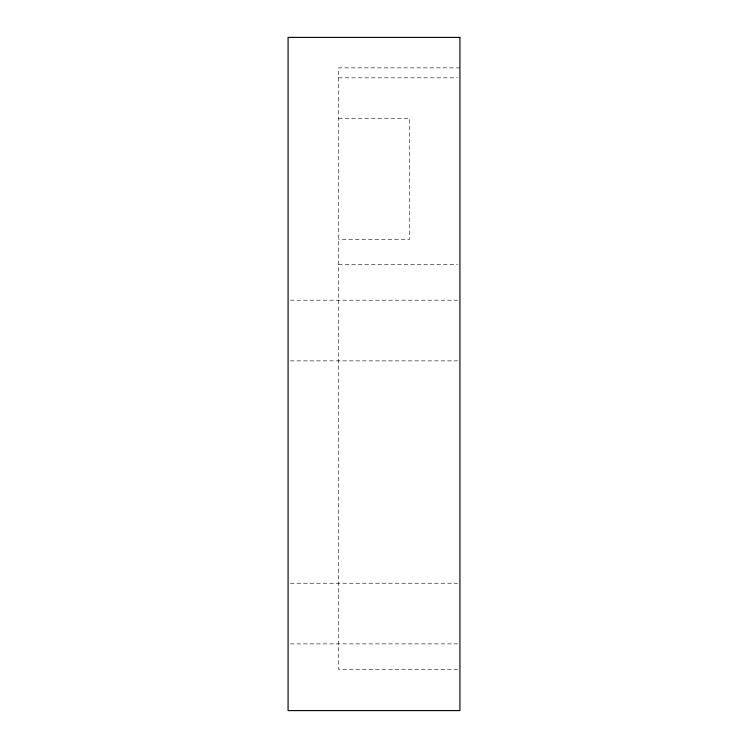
<?xml version="1.0" encoding="UTF-8"?>
<svg xmlns="http://www.w3.org/2000/svg" width="748" height="748" viewBox="0 0 748 748"><rect width="100%" height="100%" fill="white"/><g stroke="black" fill="none" stroke-linecap="round" stroke-linejoin="round"><path stroke-width="0.56" stroke-dasharray="3.74 2.81" d="M459.917 67.862L338.62 67.862L338.62 669.479L457.589 669.479M338.62 77.829L457.589 77.829M338.62 118.268L409.38 118.268L409.38 239.566L338.62 239.566M338.62 264.68L457.589 264.68M290.402 300.21L457.598 300.21M290.402 360.863L457.598 360.863M290.402 583.234L457.598 583.234M290.402 643.888L457.598 643.888"/><path stroke-width="1.12" d="M459.917 37.4L288.083 37.4L288.083 710.6L459.917 710.6L459.917 37.4"/></g></svg>
